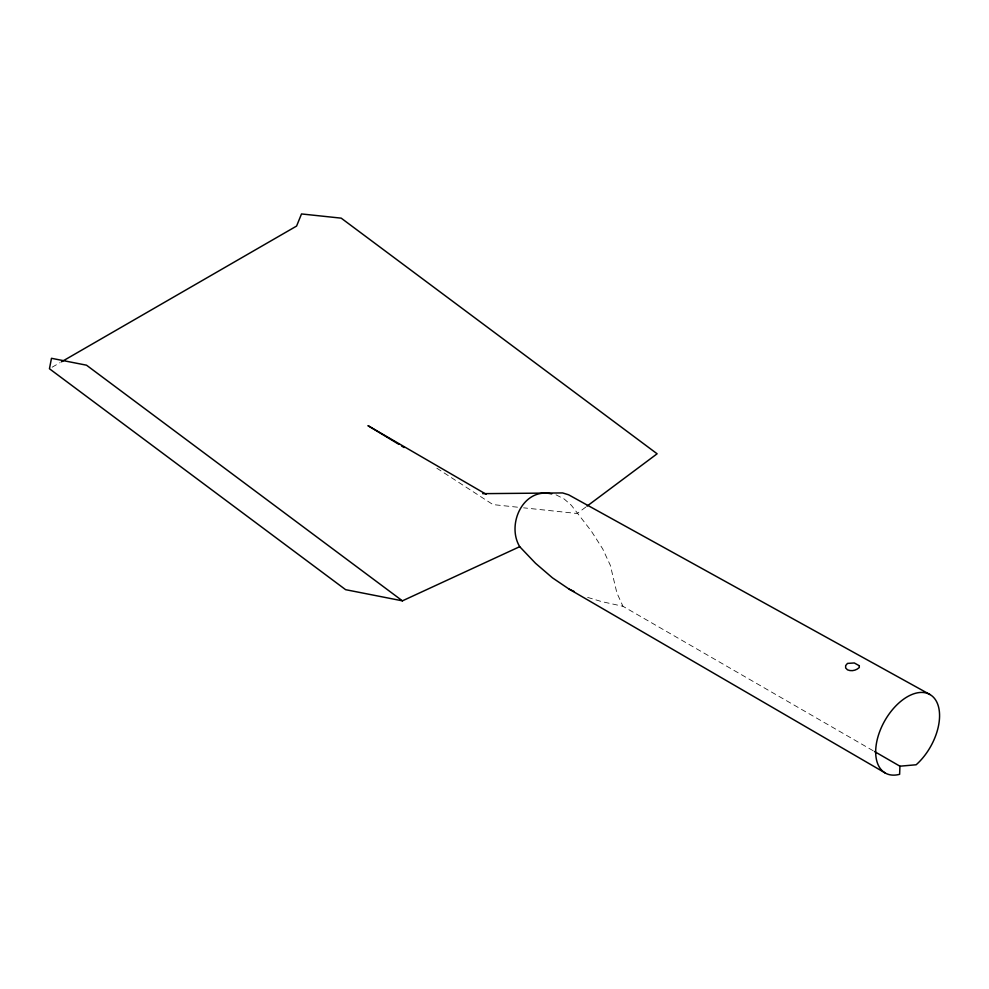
<?xml version="1.0" encoding="UTF-8"?>
<svg xmlns="http://www.w3.org/2000/svg" width="989" height="989" viewBox="0 0 989 989"><rect width="100%" height="100%" fill="white"/><g stroke="black" fill="none" stroke-linecap="round" stroke-linejoin="round"><path stroke-width="0.74" stroke-dasharray="4.95 3.71" d="M585.797 507.073L577.18 513.501L523.614 507.827M52.12 367.216L60.131 362.58M517.494 507.184L493.004 504.6L435.234 467.167M873.163 750.738L622.946 606.282L601.708 601.621L587.478 597.344M556.028 494.834L564.175 498.988L571.395 505.33L591.335 531.13L602.672 548.846L610.361 565.411L616.864 592.868L622.946 606.282"/><path stroke-width="1.48" d="M899.928 766.191L899.631 774.313A45.148 26.295 -60.4 0 1 881.31 727.632A45.148 26.295 -60.4 0 1 933.616 697.43A45.148 26.295 -60.4 0 1 916.16 764.769L899.928 766.191L874.499 751.516M587.021 506.145L657.116 453.79L341.193 218.149L301.509 213.945L296.589 226.061L61.479 361.813M402.424 600.842L86.5 365.188L51.477 358.302L49.45 368.749L345.631 589.679L402.424 600.842L519.707 546.682L535.568 563.322L552.455 577.836L569.207 589.172L885.242 772.99M482.706 493.659L562.593 492.93L568.588 494.784L929.994 694.55M551.701 493.919C523.305 487.12 506.244 524.331 519.707 546.682M569.207 589.172L574.349 591.607M486.143 494.265L367.97 425.653L398.963 444.407M401.546 445.977L404.118 447.535M859.293 665.745L859.293 667.538C856.177 670.455 851.467 671.63 847.486 669.825L845.657 667.958L845.657 665.597L847.486 663.409L854.298 662.964L859.293 665.745"/></g></svg>
